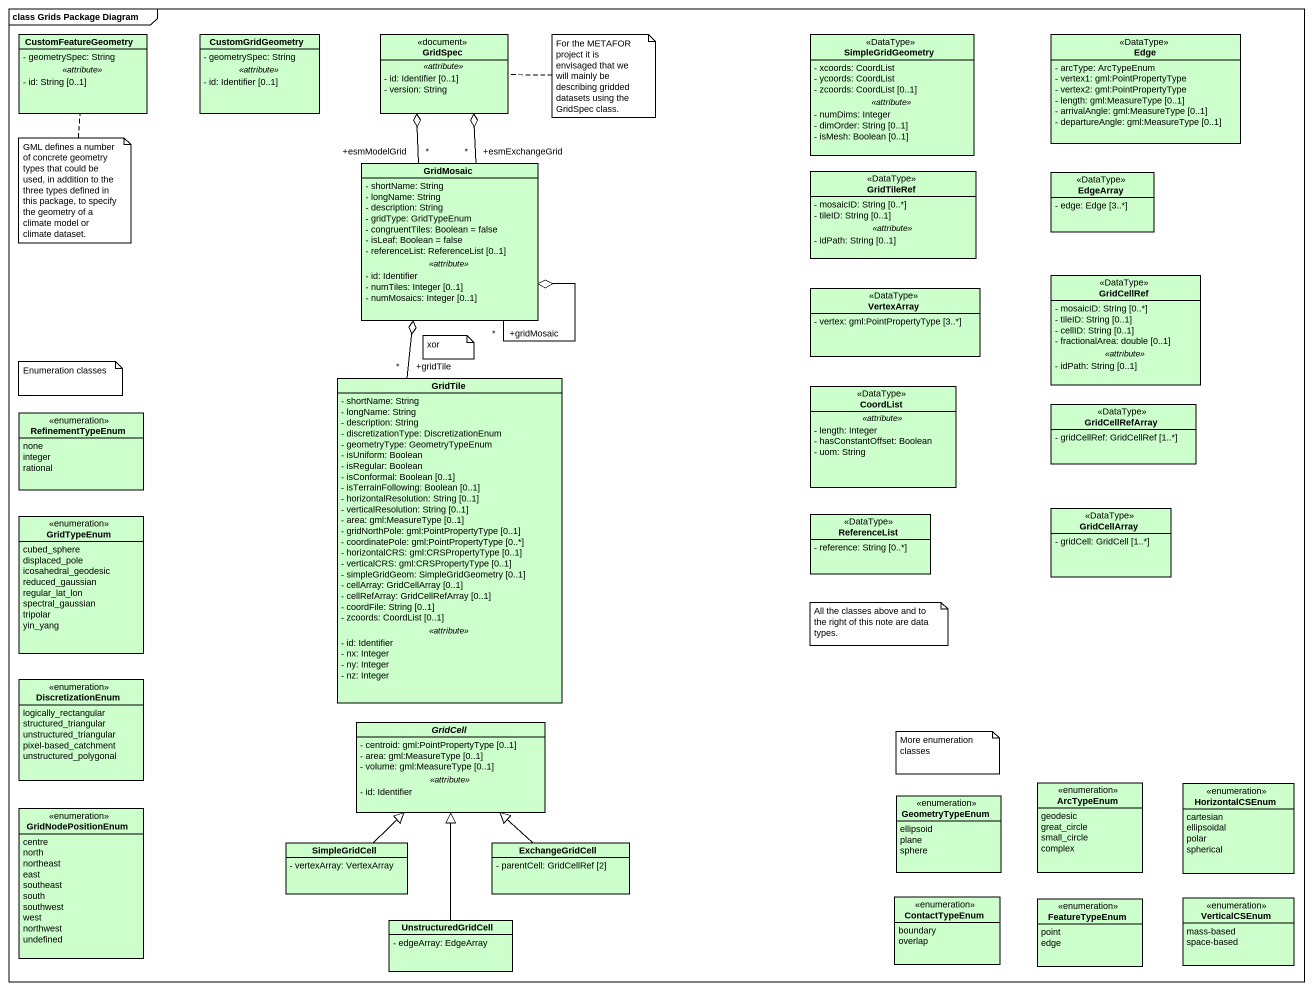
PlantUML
@startuml
mainframe class Grids Package Diagram
hide circle
hide empty members
skinparam classAttributeIconSize 0
class CustomFeatureGeometry #CCFFCC {
  - geometrySpec: String
  .. <<attribute>> ..
  - id: String [0..1]
}
class CustomGridGeometry #CCFFCC {
  - geometrySpec: String
  .. <<attribute>> ..
  - id: Identifier [0..1]
}
class GridSpec <<document>> #CCFFCC {
  .. <<attribute>> ..
  - id: Identifier [0..1]
  - version: String
}
class SimpleGridGeometry <<DataType>> #CCFFCC {
  - xcoords: CoordList
  - ycoords: CoordList
  - zcoords: CoordList [0..1]
  .. <<attribute>> ..
  - numDims: Integer
  - dimOrder: String [0..1]
  - isMesh: Boolean [0..1]
}
class Edge <<DataType>> #CCFFCC {
  - arcType: ArcTypeEnum
  - vertex1: gml:PointPropertyType
  - vertex2: gml:PointPropertyType
  - length: gml:MeasureType [0..1]
  - arrivalAngle: gml:MeasureType [0..1]
  - departureAngle: gml:MeasureType [0..1]
}
class GridMosaic #CCFFCC {
  - shortName: String
  - longName: String
  - description: String
  - gridType: GridTypeEnum
  - congruentTiles: Boolean = false
  - isLeaf: Boolean = false
  - referenceList: ReferenceList [0..1]
  .. <<attribute>> ..
  - id: Identifier
  - numTiles: Integer [0..1]
  - numMosaics: Integer [0..1]
}
class GridTileRef <<DataType>> #CCFFCC {
  - mosaicID: String [0..*]
  - tileID: String [0..1]
  .. <<attribute>> ..
  - idPath: String [0..1]
}
class EdgeArray <<DataType>> #CCFFCC {
  - edge: Edge [3..*]
}
class VertexArray <<DataType>> #CCFFCC {
  - vertex: gml:PointPropertyType [3..*]
}
class GridCellRef <<DataType>> #CCFFCC {
  - mosaicID: String [0..*]
  - tileID: String [0..1]
  - cellID: String [0..1]
  - fractionalArea: double [0..1]
  .. <<attribute>> ..
  - idPath: String [0..1]
}
enum RefinementTypeEnum #CCFFCC {
  none
  integer
  rational
}
class GridTile #CCFFCC {
  - shortName: String
  - longName: String
  - description: String
  - discretizationType: DiscretizationEnum
  - geometryType: GeometryTypeEnum
  - isUniform: Boolean
  - isRegular: Boolean
  - isConformal: Boolean [0..1]
  - isTerrainFollowing: Boolean [0..1]
  - horizontalResolution: String [0..1]
  - verticalResolution: String [0..1]
  - area: gml:MeasureType [0..1]
  - gridNorthPole: gml:PointPropertyType [0..1]
  - coordinatePole: gml:PointPropertyType [0..*]
  - horizontalCRS: gml:CRSPropertyType [0..1]
  - verticalCRS: gml:CRSPropertyType [0..1]
  - simpleGridGeom: SimpleGridGeometry [0..1]
  - cellArray: GridCellArray [0..1]
  - cellRefArray: GridCellRefArray [0..1]
  - coordFile: String [0..1]
  - zcoords: CoordList [0..1]
  .. <<attribute>> ..
  - id: Identifier
  - nx: Integer
  - ny: Integer
  - nz: Integer
}
class CoordList <<DataType>> #CCFFCC {
  .. <<attribute>> ..
  - length: Integer
  - hasConstantOffset: Boolean
  - uom: String
}
class GridCellRefArray <<DataType>> #CCFFCC {
  - gridCellRef: GridCellRef [1..*]
}
enum GridTypeEnum #CCFFCC {
  cubed_sphere
  displaced_pole
  icosahedral_geodesic
  reduced_gaussian
  regular_lat_lon
  spectral_gaussian
  tripolar
  yin_yang
}
class ReferenceList <<DataType>> #CCFFCC {
  - reference: String [0..*]
}
class GridCellArray <<DataType>> #CCFFCC {
  - gridCell: GridCell [1..*]
}
enum DiscretizationEnum #CCFFCC {
  logically_rectangular
  structured_triangular
  unstructured_triangular
  pixel-based_catchment
  unstructured_polygonal
}
abstract class GridCell #CCFFCC {
  - centroid: gml:PointPropertyType [0..1]
  - area: gml:MeasureType [0..1]
  - volume: gml:MeasureType [0..1]
  .. <<attribute>> ..
  - id: Identifier
}
enum GeometryTypeEnum #CCFFCC {
  ellipsoid
  plane
  sphere
}
enum ArcTypeEnum #CCFFCC {
  geodesic
  great_circle
  small_circle
  complex
}
enum HorizontalCSEnum #CCFFCC {
  cartesian
  ellipsoidal
  polar
  spherical
}
enum GridNodePositionEnum #CCFFCC {
  centre
  north
  northeast
  east
  southeast
  south
  southwest
  west
  northwest
  undefined
}
class SimpleGridCell #CCFFCC {
  - vertexArray: VertexArray
}
class ExchangeGridCell #CCFFCC {
  - parentCell: GridCellRef [2]
}
enum ContactTypeEnum #CCFFCC {
  boundary
  overlap
}
enum FeatureTypeEnum #CCFFCC {
  point
  edge
}
enum VerticalCSEnum #CCFFCC {
  mass-based
  space-based
}
class UnstructuredGridCell #CCFFCC {
  - edgeArray: EdgeArray
}
GridMosaic "+esmModelGrid\n*" -up-o GridSpec
GridMosaic "+esmExchangeGrid\n*" -up-o GridSpec
GridMosaic "+gridMosaic\n*" --o GridMosaic
GridTile "+gridTile\n*" -up-o GridMosaic
SimpleGridCell -up-|> GridCell
ExchangeGridCell -up-|> GridCell
UnstructuredGridCell -up-|> GridCell
note right of GridSpec : For the METAFOR project it is envisaged that we will mainly be describing gridded datasets using the GridSpec class.
note bottom of CustomFeatureGeometry : GML defines a number of concrete geometry types that could be used, in addition to the three types defined in this package, to specify the geometry of a climate model or climate dataset.
note as N3
  xor
end note
note as N4
  Enumeration classes
end note
note as N5
  All the classes above and to the right of this note are data types.
end note
note as N6
  More enumeration classes
end note
@enduml
